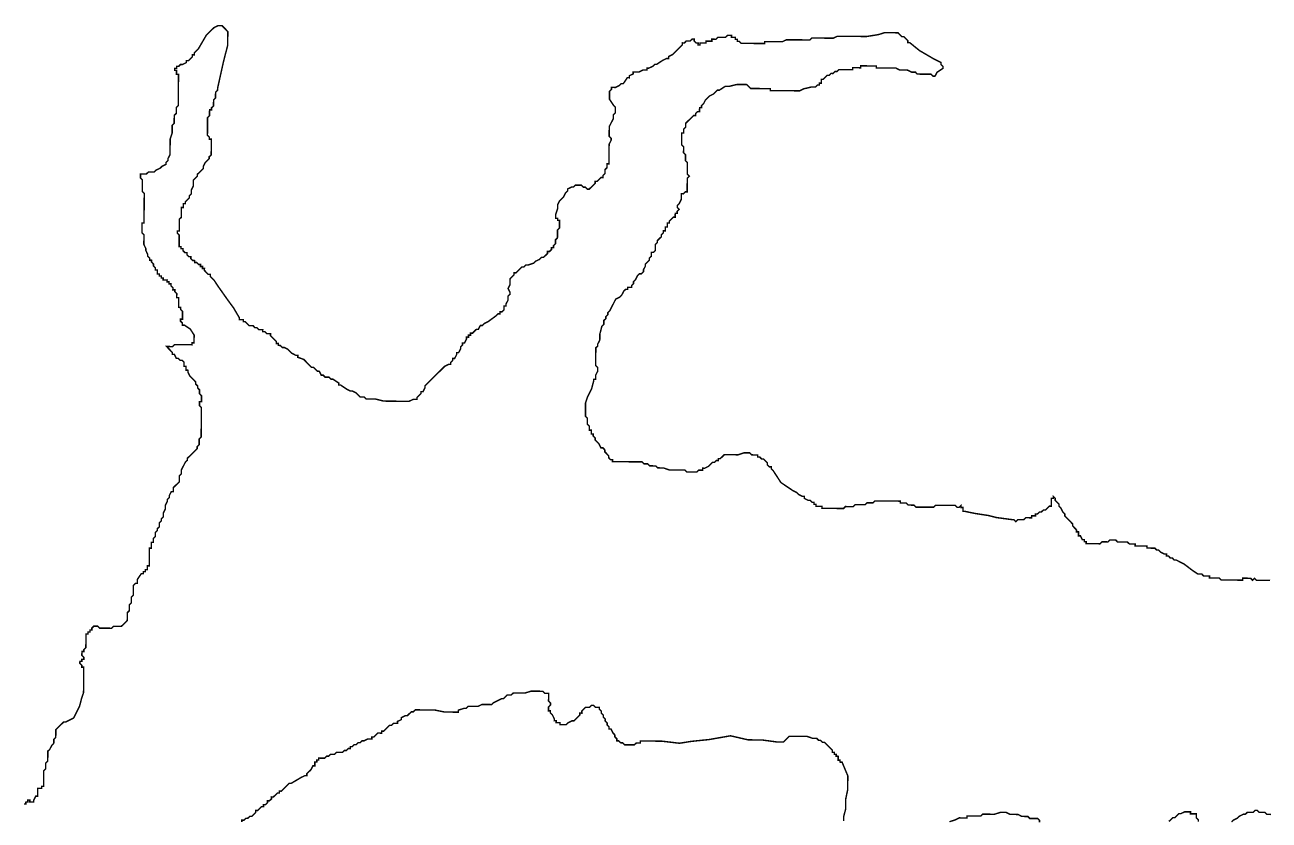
# Model space of a CAD drawing. Header units: metres. Extents: x 319816 to 366074, y 1739234 to 1838803.
# Drawn here: x 329537 to 332103, y 1814478 to 1816119 of the extents above; entities that cross this region are included whole.
import ezdxf

# ---------------------------------------------------------------- set-up
doc = ezdxf.new("R2010")
doc.units = ezdxf.units.M
doc.header["$MEASUREMENT"] = 0
doc.layers.add('HAZARDS LINE', color=1, linetype='Continuous')

msp = doc.modelspace()

# ---------------------------------------------------------------- linework, layer by layer
at = {"layer": 'HAZARDS LINE', "lineweight": 18, "const_width": 3}
for points in [[(329534.5, 1814511.6), (329538.5, 1814511.6), (329538.6, 1814515.6), (329542.6, 1814515.6), (329542.6, 1814519.6), (329546.7, 1814519.6), (329546.6, 1814515.6), (329554.7, 1814515.5), (329554.8, 1814519.6), (329558.9, 1814527.6), (329562.9, 1814527.6), (329563, 1814543.7), (329571.1, 1814543.7), (329571.2, 1814547.7), (329575.2, 1814547.7), (329575.4, 1814580), (329579.5, 1814584.1), (329579.6, 1814596.2), (329583.7, 1814600.2), (329583.8, 1814620.4), (329587.9, 1814624.4), (329592, 1814632.5), (329596.1, 1814636.5), (329596.2, 1814644.6), (329600.2, 1814648.6), (329600.3, 1814660.7), (329600.4, 1814664.8), (329604.4, 1814668.8), (329608.5, 1814672.8), (329612.6, 1814676.8), (329616.6, 1814680.8), (329620.7, 1814680.8), (329628.8, 1814684.8), (329636.9, 1814688.7), (329641, 1814696.8), (329649.2, 1814712.9), (329653.4, 1814729), (329657.5, 1814741.1), (329657.6, 1814749.2), (329657.7, 1814757.3), (329657.7, 1814765.4), (329657.9, 1814781.6), (329657.9, 1814785.6), (329657.9, 1814789.7), (329657.9, 1814793.7), (329653.9, 1814793.7), (329653.9, 1814797.8), (329649.9, 1814801.9), (329650, 1814805.9), (329654, 1814805.9), (329654, 1814809.9), (329658.1, 1814809.9), (329658.1, 1814813.9), (329654.1, 1814818), (329654.1, 1814822), (329654.2, 1814826.1), (329658.2, 1814826), (329658.2, 1814830.1), (329662.3, 1814834.1), (329662.3, 1814838.1), (329662.4, 1814842.2), (329662.4, 1814850.3), (329662.5, 1814854.3), (329662.5, 1814858.4), (329662.5, 1814862.4), (329666.6, 1814862.4), (329666.6, 1814866.4), (329670.6, 1814866.4), (329670.7, 1814870.4), (329674.7, 1814870.4), (329674.7, 1814874.4), (329678.8, 1814878.5), (329682.9, 1814878.4), (329686.9, 1814878.4), (329690.9, 1814874.3), (329695, 1814874.3), (329699, 1814874.3), (329703, 1814874.2), (329707.1, 1814874.2), (329711.1, 1814874.2), (329715.2, 1814874.1), (329719.2, 1814878.1), (329723.3, 1814878.1), (329727.3, 1814878.1), (329731.4, 1814878), (329735.4, 1814878), (329739.5, 1814882), (329743.6, 1814886), (329747.6, 1814890), (329747.7, 1814898.1), (329747.8, 1814906.2), (329751.8, 1814910.2), (329751.9, 1814914.3), (329751.9, 1814918.3), (329751.9, 1814922.4), (329756, 1814926.4), (329756, 1814930.4), (329756.1, 1814934.5), (329756.1, 1814938.5), (329760.2, 1814942.5), (329760.2, 1814946.6), (329760.2, 1814950.6), (329760.3, 1814954.6), (329760.3, 1814958.7), (329760.3, 1814962.7), (329764.4, 1814966.7), (329768.4, 1814966.7), (329768.5, 1814970.8), (329768.5, 1814974.8), (329776.7, 1814986.9), (329780.7, 1814986.8), (329780.7, 1814990.9), (329784.8, 1814990.8), (329784.8, 1814994.9), (329788.9, 1814994.9), (329788.9, 1814998.9), (329788.9, 1815002.9), (329793, 1815002.9), (329793, 1815007), (329793, 1815011), (329793.1, 1815015), (329793.1, 1815019.1), (329793.1, 1815023.1), (329793.2, 1815027.2), (329793.2, 1815031.2), (329793.2, 1815039.3), (329797.3, 1815039.3), (329797.3, 1815043.3), (329797.4, 1815047.4), (329797.4, 1815051.4), (329801.4, 1815051.4), (329801.5, 1815055.4), (329801.5, 1815059.5), (329805.6, 1815063.5), (329805.6, 1815067.5), (329805.6, 1815071.6), (329809.7, 1815075.6), (329809.7, 1815079.6), (329813.8, 1815083.6), (329813.9, 1815091.7), (329817.9, 1815095.7), (329818, 1815099.8), (329822, 1815103.8), (329822.1, 1815107.8), (329822.1, 1815111.9), (329826.2, 1815119.9), (329826.2, 1815124), (329826.3, 1815128), (329830.4, 1815136.1), (329830.4, 1815140.1), (329834.5, 1815144.1), (329834.5, 1815148.2), (329838.6, 1815156.2), (329842.7, 1815156.2), (329842.7, 1815160.2), (329842.7, 1815164.3), (329850.9, 1815172.3), (329854.9, 1815176.3), (329855, 1815180.3), (329855, 1815184.4), (329855, 1815188.4), (329859.1, 1815192.4), (329859.2, 1815200.5), (329863.3, 1815208.6), (329867.4, 1815216.6), (329871.5, 1815220.6), (329871.5, 1815224.7), (329875.6, 1815228.7), (329879.6, 1815232.7), (329883.7, 1815236.7), (329887.8, 1815240.7), (329891.9, 1815244.7), (329891.9, 1815248.8), (329896, 1815252.8), (329896, 1815256.8), (329896, 1815260.9), (329896.1, 1815264.9), (329900.1, 1815268.9), (329900.2, 1815273), (329900.2, 1815277), (329900.2, 1815281.1), (329900.3, 1815289.2), (329900.3, 1815297.2), (329900.4, 1815305.3), (329900.4, 1815309.4), (329900.5, 1815313.4), (329900.5, 1815317.5), (329900.6, 1815325.5), (329900.6, 1815329.6), (329896.6, 1815333.7), (329896.6, 1815337.7), (329896.6, 1815341.8), (329900.7, 1815341.7), (329900.7, 1815345.8), (329900.8, 1815349.8), (329900.8, 1815353.8), (329896.8, 1815357.9), (329896.8, 1815362), (329896.8, 1815366), (329892.8, 1815370.1), (329892.9, 1815374.1), (329888.8, 1815378.2), (329888.9, 1815382.2), (329880.9, 1815390.4), (329876.8, 1815394.5), (329872.9, 1815402.6), (329872.9, 1815406.6), (329868.9, 1815406.7), (329868.9, 1815410.7), (329868.9, 1815414.7), (329864.9, 1815414.8), (329864.9, 1815418.8), (329864.9, 1815422.9), (329860.9, 1815426.9), (329856.9, 1815427), (329852.9, 1815431), (329848.8, 1815431.1), (329844.8, 1815439.2), (329840.8, 1815439.2), (329840.8, 1815443.3), (329836.8, 1815447.3), (329832.8, 1815451.4), (329828.8, 1815455.5), (329832.8, 1815455.5), (329836.9, 1815455.4), (329840.9, 1815455.4), (329845, 1815459.4), (329849, 1815459.4), (329853.1, 1815459.3), (329857.1, 1815459.3), (329861.2, 1815459.3), (329865.2, 1815459.2), (329873.3, 1815459.2), (329877.3, 1815459.2), (329881.4, 1815459.1), (329881.4, 1815463.2), (329885.5, 1815463.1), (329885.5, 1815471.2), (329885.6, 1815475.3), (329885.6, 1815479.3), (329877.6, 1815491.5), (329865.5, 1815499.7), (329861.5, 1815499.7), (329861.5, 1815503.8), (329857.5, 1815507.8), (329857.5, 1815511.9), (329861.6, 1815511.8), (329861.6, 1815515.9), (329861.6, 1815519.9), (329861.7, 1815524), (329861.7, 1815528), (329857.7, 1815532.1), (329857.7, 1815536.1), (329853.7, 1815536.2), (329853.7, 1815540.2), (329853.7, 1815544.2), (329853.8, 1815548.3), (329853.8, 1815552.3), (329853.8, 1815556.4), (329849.8, 1815556.4), (329849.8, 1815560.5), (329849.9, 1815564.5), (329845.8, 1815568.6), (329845.9, 1815572.6), (329841.8, 1815572.6), (329841.9, 1815576.7), (329837.9, 1815580.8), (329837.9, 1815584.8), (329833.8, 1815584.8), (329833.9, 1815588.9), (329829.8, 1815588.9), (329829.9, 1815593), (329825.8, 1815593), (329821.8, 1815593), (329821.8, 1815597.1), (329817.8, 1815597.1), (329817.8, 1815601.1), (329813.8, 1815601.2), (329813.8, 1815605.2), (329809.7, 1815605.2), (329809.8, 1815609.3), (329809.8, 1815613.3), (329805.8, 1815613.4), (329805.8, 1815617.4), (329801.8, 1815621.5), (329801.8, 1815625.5), (329797.8, 1815629.6), (329797.8, 1815633.6), (329793.8, 1815633.7), (329793.8, 1815637.7), (329789.8, 1815641.8), (329789.8, 1815645.8), (329785.9, 1815653.9), (329785.9, 1815658), (329781.9, 1815666.1), (329782, 1815674.2), (329782, 1815682.3), (329782.1, 1815686.3), (329778.1, 1815690.4), (329778.1, 1815694.4), (329778.2, 1815702.5), (329778.2, 1815706.6), (329778.2, 1815710.6), (329782.3, 1815710.6), (329782.3, 1815714.6), (329782.3, 1815718.7), (329782.4, 1815722.7), (329782.4, 1815726.7), (329782.4, 1815730.8), (329782.4, 1815734.8), (329782.5, 1815738.9), (329782.5, 1815742.9), (329782.5, 1815747), (329782.6, 1815751), (329782.6, 1815755), (329782.6, 1815759.1), (329782.7, 1815763.1), (329782.7, 1815767.2), (329782.7, 1815771.2), (329778.7, 1815775.3), (329778.7, 1815779.3), (329778.8, 1815783.4), (329778.8, 1815787.4), (329778.8, 1815791.5), (329778.9, 1815795.5), (329778.9, 1815799.6), (329774.9, 1815803.6), (329774.9, 1815807.7), (329775, 1815811.7), (329779, 1815811.7), (329783, 1815811.7), (329787.1, 1815811.6), (329791.2, 1815815.6), (329799.2, 1815815.6), (329803.3, 1815815.5), (329807.4, 1815819.6), (329815.5, 1815823.5), (329819.5, 1815827.5), (329827.7, 1815831.5), (329827.7, 1815835.6), (329831.8, 1815839.6), (329831.8, 1815843.6), (329835.9, 1815851.7), (329835.9, 1815855.7), (329836, 1815859.8), (329836, 1815863.8), (329836, 1815867.8), (329836.1, 1815871.9), (329836.1, 1815875.9), (329836.1, 1815880), (329836.2, 1815884), (329840.3, 1815896.1), (329840.3, 1815904.2), (329840.4, 1815908.2), (329840.4, 1815912.3), (329844.5, 1815916.3), (329844.5, 1815920.3), (329844.5, 1815924.4), (329844.6, 1815928.4), (329844.6, 1815932.5), (329848.7, 1815936.5), (329848.7, 1815940.5), (329848.7, 1815944.6), (329848.8, 1815948.6), (329852.9, 1815952.6), (329852.9, 1815956.7), (329852.9, 1815960.7), (329852.9, 1815964.8), (329853, 1815968.8), (329853, 1815972.8), (329853.1, 1815985), (329853.1, 1815989), (329853.2, 1815993.1), (329853.2, 1815997.1), (329853.3, 1816005.2), (329853.3, 1816009.2), (329853.3, 1816013.3), (329853.4, 1816017.3), (329849.3, 1816017.3), (329849.3, 1816021.4), (329849.4, 1816025.4), (329845.3, 1816025.5), (329845.4, 1816029.5), (329849.4, 1816029.5), (329849.4, 1816033.5), (329853.5, 1816033.5), (329857.5, 1816037.5), (329861.6, 1816037.5), (329869.7, 1816041.5), (329869.7, 1816045.5), (329873.8, 1816045.5), (329877.9, 1816049.5), (329881.9, 1816053.5), (329882, 1816057.5), (329886, 1816057.5), (329886, 1816061.5), (329890.1, 1816065.6), (329894.2, 1816069.6), (329910.6, 1816097.7), (329918.7, 1816105.8), (329926.9, 1816113.8), (329935, 1816117.8), (329939, 1816117.7), (329943.1, 1816117.7), (329951.1, 1816109.6), (329955.1, 1816105.5), (329955, 1816093.4), (329955, 1816089.3), (329954.9, 1816077.2), (329946.5, 1816044.9), (329934, 1815988.4), (329933.9, 1815984.3), (329929.9, 1815980.3), (329929.8, 1815976.3), (329929.8, 1815972.3), (329929.8, 1815968.2), (329925.7, 1815964.2), (329925.7, 1815960.2), (329925.6, 1815956.1), (329925.6, 1815952.1), (329921.5, 1815948.1), (329921.5, 1815944), (329917.5, 1815944), (329917.4, 1815940), (329917.4, 1815936), (329917.4, 1815931.9), (329913.3, 1815927.9), (329913.3, 1815923.9), (329913.2, 1815919.8), (329913.2, 1815915.8), (329913.2, 1815911.7), (329913.1, 1815907.7), (329913.1, 1815903.6), (329913.1, 1815899.6), (329913.1, 1815895.6), (329913, 1815891.5), (329917, 1815887.4), (329917, 1815883.4), (329921, 1815883.4), (329921, 1815879.3), (329921, 1815875.3), (329920.9, 1815871.2), (329920.9, 1815867.2), (329920.9, 1815863.2), (329920.9, 1815859.1), (329920.8, 1815855.1), (329920.8, 1815851), (329916.7, 1815847), (329916.7, 1815843), (329912.6, 1815839), (329908.5, 1815834.9), (329904.4, 1815826.9), (329904.4, 1815822.8), (329900.3, 1815818.8), (329896.3, 1815814.8), (329892.2, 1815810.8), (329892.2, 1815806.8), (329888.1, 1815802.8), (329884, 1815798.7), (329884, 1815794.7), (329883.9, 1815786.6), (329879.8, 1815778.6), (329879.8, 1815774.5), (329879.7, 1815770.5), (329875.7, 1815766.5), (329875.6, 1815762.4), (329871.6, 1815758.4), (329867.5, 1815754.4), (329867.5, 1815750.4), (329863.4, 1815750.4), (329863.4, 1815746.3), (329863.4, 1815742.3), (329859.3, 1815742.3), (329859.3, 1815738.3), (329859.3, 1815734.2), (329859.2, 1815730.2), (329859.2, 1815726.2), (329859.2, 1815722.1), (329855.1, 1815718.1), (329855.1, 1815714.1), (329855, 1815710), (329855, 1815706), (329855, 1815701.9), (329854.9, 1815697.9), (329854.9, 1815693.8), (329850.9, 1815693.9), (329850.8, 1815689.8), (329854.8, 1815685.8), (329854.8, 1815681.7), (329854.8, 1815677.7), (329854.7, 1815673.6), (329854.7, 1815669.6), (329854.7, 1815665.5), (329854.6, 1815661.5), (329858.7, 1815661.5), (329858.7, 1815657.4), (329862.7, 1815657.4), (329862.7, 1815653.3), (329866.7, 1815649.3), (329870.7, 1815649.2), (329870.7, 1815645.2), (329874.7, 1815641.1), (329878.7, 1815641.1), (329878.7, 1815637.1), (329882.7, 1815633), (329886.8, 1815632.9), (329886.7, 1815628.9), (329890.8, 1815628.9), (329894.8, 1815624.8), (329898.8, 1815624.8), (329898.8, 1815620.7), (329902.8, 1815620.7), (329902.8, 1815616.6), (329906.9, 1815616.6), (329906.8, 1815612.6), (329910.8, 1815608.5), (329914.8, 1815604.4), (329918.9, 1815604.4), (329918.9, 1815600.4), (329922.9, 1815596.3), (329926.9, 1815592.2), (329934.9, 1815580), (329954.9, 1815551.6), (329966.9, 1815535.3), (329978.8, 1815515), (329978.8, 1815510.9), (329986.9, 1815510.9), (329986.9, 1815506.8), (329990.9, 1815506.8), (329994.9, 1815502.7), (329998.9, 1815498.7), (330003, 1815498.6), (330007, 1815498.6), (330011, 1815494.5), (330015.1, 1815494.5), (330019.1, 1815490.4), (330023.1, 1815490.4), (330027.2, 1815490.3), (330027.1, 1815486.3), (330031.2, 1815486.3), (330035.2, 1815482.2), (330039.2, 1815482.2), (330043.3, 1815482.1), (330043.2, 1815478.1), (330047.2, 1815474), (330051.3, 1815469.9), (330055.3, 1815465.9), (330055.2, 1815461.8), (330059.3, 1815461.8), (330059.3, 1815457.8), (330063.3, 1815457.7), (330067.3, 1815453.6), (330071.3, 1815453.6), (330079.4, 1815449.5), (330083.4, 1815445.4), (330087.4, 1815441.4), (330095.5, 1815437.3), (330099.5, 1815437.2), (330099.5, 1815433.2), (330111.6, 1815429), (330115.6, 1815425), (330127.6, 1815412.7), (330131.7, 1815412.7), (330135.7, 1815408.6), (330139.7, 1815404.6), (330143.7, 1815404.5), (330147.7, 1815396.4), (330151.8, 1815396.4), (330155.8, 1815392.3), (330159.8, 1815392.3), (330163.9, 1815392.3), (330167.9, 1815388.2), (330171.9, 1815388.1), (330184, 1815380), (330183.9, 1815375.9), (330188, 1815375.9), (330200.1, 1815367.7), (330208.1, 1815363.6), (330212.1, 1815363.6), (330220.2, 1815359.5), (330228.2, 1815351.3), (330236.3, 1815351.3), (330240.3, 1815347.2), (330244.4, 1815347.2), (330260.5, 1815347), (330276.7, 1815342.9), (330288.8, 1815342.8), (330292.8, 1815342.7), (330305, 1815342.6), (330309, 1815342.6), (330321.1, 1815342.5), (330325.2, 1815342.5), (330329.2, 1815342.5), (330337.3, 1815346.4), (330341.4, 1815346.4), (330345.4, 1815346.4), (330345.5, 1815350.4), (330349.5, 1815354.4), (330353.6, 1815358.4), (330353.6, 1815362.5), (330357.7, 1815362.5), (330361.8, 1815370.5), (330361.8, 1815374.6), (330365.9, 1815378.6), (330370, 1815382.6), (330374, 1815386.6), (330378.1, 1815390.6), (330382.2, 1815394.6), (330386.3, 1815398.6), (330390.3, 1815402.6), (330394.4, 1815406.6), (330398.5, 1815410.7), (330402.5, 1815414.7), (330410.7, 1815418.7), (330414.7, 1815418.6), (330414.7, 1815422.7), (330418.8, 1815426.7), (330418.8, 1815430.7), (330422.9, 1815430.7), (330427, 1815438.7), (330427, 1815442.8), (330431.1, 1815442.8), (330435.2, 1815450.8), (330435.2, 1815454.9), (330439.3, 1815458.9), (330439.3, 1815462.9), (330443.3, 1815462.9), (330447.5, 1815470.9), (330447.5, 1815475), (330451.5, 1815474.9), (330451.6, 1815479), (330455.6, 1815479), (330455.6, 1815483), (330459.7, 1815483), (330463.7, 1815487), (330467.8, 1815491), (330471.9, 1815491), (330476, 1815499), (330480, 1815499), (330484.1, 1815503), (330492.2, 1815507), (330508.5, 1815519), (330512.5, 1815523), (330516.6, 1815523), (330516.6, 1815527), (330520.7, 1815527), (330524.7, 1815531), (330524.8, 1815539.1), (330528.8, 1815539), (330528.9, 1815543.1), (330533, 1815551.1), (330533, 1815555.2), (330533, 1815559.2), (330537.1, 1815563.2), (330537.1, 1815567.3), (330533.2, 1815575.4), (330537.3, 1815583.4), (330537.3, 1815587.5), (330537.3, 1815591.5), (330537.4, 1815595.6), (330541.4, 1815599.6), (330545.5, 1815603.6), (330545.5, 1815607.6), (330549.6, 1815607.6), (330553.6, 1815611.6), (330557.7, 1815615.6), (330561.8, 1815619.7), (330565.8, 1815619.6), (330569.9, 1815623.6), (330574, 1815623.6), (330586.1, 1815627.5), (330590.2, 1815631.6), (330598.3, 1815635.5), (330602.4, 1815639.6), (330606.4, 1815639.5), (330610.5, 1815643.5), (330614.6, 1815647.5), (330614.6, 1815651.6), (330618.6, 1815651.6), (330622.7, 1815655.6), (330622.7, 1815659.6), (330626.8, 1815659.6), (330626.8, 1815663.6), (330630.9, 1815667.6), (330630.9, 1815671.7), (330631, 1815675.7), (330635, 1815679.7), (330635.1, 1815683.8), (330635.1, 1815687.8), (330635.1, 1815691.9), (330635.1, 1815695.9), (330639.2, 1815699.9), (330639.3, 1815704), (330639.3, 1815708), (330639.3, 1815712), (330639.3, 1815716.1), (330635.3, 1815716.1), (330635.3, 1815720.2), (330631.3, 1815720.2), (330631.3, 1815724.2), (330631.4, 1815728.3), (330635.5, 1815740.4), (330635.5, 1815744.4), (330635.6, 1815748.5), (330639.7, 1815756.5), (330643.7, 1815760.5), (330647.8, 1815764.5), (330651.9, 1815772.6), (330656, 1815776.6), (330656, 1815780.7), (330664.1, 1815784.6), (330668.2, 1815784.6), (330672.2, 1815788.6), (330676.3, 1815788.6), (330680.3, 1815788.6), (330684.4, 1815788.5), (330688.4, 1815784.4), (330692.4, 1815784.4), (330696.4, 1815780.3), (330700.5, 1815780.3), (330704.6, 1815784.3), (330708.6, 1815788.3), (330712.7, 1815792.3), (330712.7, 1815796.4), (330716.8, 1815796.4), (330720.9, 1815800.4), (330724.9, 1815804.4), (330729, 1815804.4), (330729, 1815808.4), (330733.1, 1815812.4), (330733.1, 1815816.5), (330733.1, 1815820.5), (330737.2, 1815824.5), (330737.3, 1815832.6), (330741.3, 1815832.6), (330741.3, 1815836.6), (330741.4, 1815844.7), (330741.4, 1815848.7), (330741.5, 1815856.8), (330741.6, 1815873), (330745.7, 1815881), (330745.8, 1815885.1), (330741.7, 1815889.2), (330741.8, 1815893.2), (330741.8, 1815897.2), (330741.8, 1815901.3), (330741.9, 1815905.3), (330741.9, 1815909.4), (330746, 1815917.4), (330750.1, 1815925.5), (330750.1, 1815929.5), (330750.2, 1815933.6), (330754.3, 1815937.6), (330754.3, 1815941.6), (330754.3, 1815945.7), (330754.3, 1815949.7), (330750.3, 1815953.8), (330742.3, 1815966), (330742.4, 1815970), (330742.4, 1815974.1), (330742.4, 1815978.1), (330742.5, 1815982.2), (330746.5, 1815986.2), (330746.6, 1815990.2), (330750.6, 1815990.2), (330754.7, 1815990.1), (330762.8, 1815994.1), (330766.8, 1815998.1), (330770.9, 1815998.1), (330779.1, 1816010.2), (330783.1, 1816010.1), (330783.1, 1816014.2), (330791.3, 1816018.2), (330791.3, 1816022.2), (330795.3, 1816022.2), (330799.4, 1816022.1), (330803.4, 1816022.1), (330811.5, 1816026.1), (330815.6, 1816026.1), (330819.6, 1816026), (330819.6, 1816030.1), (330823.7, 1816030), (330831.8, 1816034), (330835.9, 1816038), (330839.9, 1816038), (330852.1, 1816046), (330860.2, 1816050), (330864.3, 1816050), (330864.3, 1816054), (330872.4, 1816058), (330876.5, 1816062), (330880.6, 1816066), (330884.6, 1816070), (330888.7, 1816074), (330892.8, 1816078), (330892.8, 1816082.1), (330896.9, 1816082), (330900.9, 1816086.1), (330909, 1816086), (330913.1, 1816090), (330917.1, 1816090), (330917.1, 1816085.9), (330921.1, 1816081.9), (330925.2, 1816081.8), (330925.1, 1816077.8), (330929.2, 1816077.8), (330929.2, 1816081.8), (330933.2, 1816081.8), (330937.3, 1816081.7), (330941.3, 1816081.7), (330941.4, 1816085.7), (330945.4, 1816085.7), (330949.4, 1816085.7), (330953.5, 1816085.7), (330953.5, 1816089.7), (330957.6, 1816089.7), (330961.6, 1816089.6), (330965.7, 1816093.6), (330969.7, 1816093.6), (330973.8, 1816093.6), (330977.8, 1816093.6), (330981.8, 1816093.5), (330985.9, 1816097.5), (330990, 1816097.5), (330994, 1816097.5), (330994, 1816093.4), (330998, 1816093.4), (331002.1, 1816093.4), (331002, 1816089.3), (331006.1, 1816089.3), (331006, 1816085.2), (331010.1, 1816085.2), (331014.1, 1816081.1), (331018.1, 1816081.1), (331022.2, 1816081.1), (331030.3, 1816081), (331034.3, 1816081), (331038.3, 1816081), (331042.4, 1816080.9), (331046.4, 1816080.9), (331050.5, 1816080.9), (331058.6, 1816080.8), (331062.6, 1816080.8), (331062.6, 1816084.8), (331066.7, 1816084.8), (331070.7, 1816084.7), (331074.8, 1816084.7), (331078.8, 1816084.7), (331082.8, 1816084.7), (331099, 1816084.5), (331107.1, 1816088.5), (331119.3, 1816088.4), (331123.3, 1816088.4), (331127.3, 1816088.4), (331131.4, 1816088.3), (331135.4, 1816088.3), (331139.5, 1816088.3), (331143.5, 1816088.2), (331147.6, 1816088.2), (331151.6, 1816088.2), (331155.6, 1816088.1), (331159.7, 1816092.1), (331163.8, 1816092.1), (331171.8, 1816092.1), (331175.9, 1816092), (331184, 1816092), (331188, 1816091.9), (331192.1, 1816091.9), (331196.1, 1816091.9), (331200.1, 1816091.8), (331204.2, 1816091.8), (331212.3, 1816095.8), (331216.3, 1816095.8), (331220.4, 1816095.7), (331224.4, 1816095.7), (331232.5, 1816095.6), (331236.5, 1816095.6), (331240.6, 1816095.6), (331244.6, 1816095.5), (331248.7, 1816095.5), (331272.9, 1816095.3), (331297.2, 1816099.2), (331309.4, 1816103.1), (331321.5, 1816103), (331329.6, 1816103), (331337.7, 1816102.9), (331345.7, 1816094.8), (331349.7, 1816094.7), (331353.7, 1816090.6), (331357.8, 1816086.6), (331357.7, 1816082.5), (331361.8, 1816082.5), (331381.9, 1816066.2), (331410, 1816049.8), (331418.1, 1816045.7), (331426.1, 1816041.6), (331426.1, 1816037.5), (331430.1, 1816033.5), (331430.1, 1816029.4), (331417.9, 1816021.4), (331413.8, 1816013.4), (331409.7, 1816013.4), (331405.7, 1816017.5), (331401.7, 1816017.5), (331397.7, 1816017.5), (331389.6, 1816017.6), (331385.5, 1816017.6), (331381.5, 1816017.7), (331377.4, 1816017.7), (331373.4, 1816021.8), (331369.4, 1816021.8), (331365.3, 1816021.8), (331357.3, 1816025.9), (331353.2, 1816026), (331349.2, 1816026), (331345.2, 1816026), (331341.1, 1816026.1), (331333.1, 1816030.2), (331329, 1816030.2), (331325, 1816030.2), (331320.9, 1816030.3), (331308.8, 1816030.3), (331304.8, 1816030.4), (331300.7, 1816030.4), (331296.7, 1816030.4), (331292.6, 1816030.5), (331292.7, 1816034.5), (331288.6, 1816034.5), (331284.6, 1816034.6), (331276.5, 1816034.6), (331264.4, 1816034.7), (331260.3, 1816034.8), (331260.3, 1816030.7), (331252.2, 1816030.8), (331248.2, 1816030.8), (331244.1, 1816030.8), (331244.1, 1816026.8), (331240.1, 1816026.8), (331236, 1816026.9), (331232, 1816026.9), (331227.9, 1816026.9), (331223.9, 1816027), (331219.8, 1816027), (331215.8, 1816027), (331211.7, 1816023), (331207.7, 1816023), (331203.6, 1816019), (331199.6, 1816019.1), (331195.5, 1816015), (331191.5, 1816015.1), (331187.4, 1816011.1), (331183.3, 1816007.1), (331179.3, 1816007.1), (331179.2, 1816003), (331179.2, 1815999), (331175.2, 1815999), (331175.1, 1815995), (331171.1, 1815995), (331167, 1815991), (331163, 1815991), (331158.9, 1815991.1), (331142.7, 1815987.2), (331134.6, 1815983.2), (331130.6, 1815983.2), (331126.5, 1815983.2), (331122.5, 1815983.3), (331118.4, 1815983.3), (331110.4, 1815983.4), (331106.3, 1815983.4), (331102.3, 1815983.4), (331098.2, 1815983.5), (331094.2, 1815983.5), (331078, 1815983.6), (331074, 1815983.6), (331074, 1815987.7), (331070, 1815987.7), (331057.8, 1815987.8), (331053.8, 1815987.8), (331049.8, 1815987.9), (331045.7, 1815987.9), (331041.7, 1815987.9), (331037.6, 1815988), (331033.6, 1815988), (331029.6, 1815992.1), (331025.6, 1815996.1), (331017.5, 1815996.2), (331005.4, 1815996.3), (330989.1, 1815992.4), (330981.1, 1815992.4), (330968.9, 1815984.5), (330964.8, 1815984.5), (330960.8, 1815980.5), (330956.7, 1815976.5), (330948.6, 1815972.5), (330944.5, 1815968.5), (330940.4, 1815964.5), (330936.3, 1815956.4), (330932.2, 1815952.4), (330932.2, 1815948.3), (330928.2, 1815948.4), (330928.1, 1815944.3), (330928.1, 1815940.3), (330924.1, 1815940.3), (330920, 1815936.3), (330920, 1815932.3), (330915.9, 1815932.3), (330911.8, 1815928.3), (330907.8, 1815924.3), (330903.7, 1815920.3), (330899.6, 1815916.2), (330899.6, 1815912.2), (330899.6, 1815908.2), (330895.5, 1815904.2), (330895.5, 1815900.1), (330895.4, 1815896.1), (330891.4, 1815896.1), (330891.4, 1815892.1), (330891.3, 1815888), (330891.3, 1815884), (330891.3, 1815879.9), (330891.2, 1815875.9), (330891.2, 1815871.8), (330895.2, 1815867.8), (330895.2, 1815863.7), (330895.1, 1815855.6), (330899.1, 1815851.6), (330899.1, 1815847.5), (330899.1, 1815843.5), (330899, 1815839.4), (330903, 1815835.4), (330903, 1815831.3), (330903, 1815827.3), (330902.9, 1815823.2), (330902.9, 1815819.2), (330902.9, 1815815.1), (330902.9, 1815811.1), (330906.9, 1815807), (330902.8, 1815803), (330902.8, 1815799), (330902.7, 1815790.9), (330902.6, 1815782.8), (330902.6, 1815778.8), (330902.6, 1815774.7), (330898.5, 1815774.7), (330894.5, 1815770.7), (330890.4, 1815770.8), (330890.4, 1815766.7), (330890.4, 1815762.7), (330890.3, 1815758.6), (330886.2, 1815750.6), (330882.1, 1815746.6), (330882.1, 1815742.5), (330886.1, 1815738.4), (330882, 1815734.4), (330882, 1815730.4), (330878, 1815730.4), (330877.9, 1815726.4), (330877.9, 1815722.3), (330873.9, 1815722.4), (330869.8, 1815718.4), (330865.7, 1815714.3), (330865.7, 1815710.3), (330861.7, 1815710.3), (330861.6, 1815706.3), (330861.6, 1815702.2), (330857.5, 1815702.3), (330857.5, 1815698.2), (330857.5, 1815694.2), (330853.4, 1815694.2), (330853.4, 1815690.2), (330849.3, 1815686.2), (330849.3, 1815682.1), (330845.2, 1815678.1), (330841.2, 1815674.1), (330841.1, 1815670.1), (330837.1, 1815666), (330837, 1815662), (330837, 1815658), (330837, 1815653.9), (330832.9, 1815649.9), (330828.8, 1815649.9), (330828.8, 1815645.9), (330828.8, 1815641.8), (330824.7, 1815637.8), (330824.7, 1815633.8), (330816.5, 1815625.8), (330816.5, 1815621.7), (330812.4, 1815613.7), (330812.4, 1815609.6), (330808.3, 1815605.6), (330804.2, 1815605.6), (330800.2, 1815601.6), (330796.1, 1815593.6), (330792, 1815589.6), (330792, 1815585.5), (330787.9, 1815581.5), (330787.9, 1815577.5), (330783.8, 1815577.5), (330779.8, 1815577.5), (330779.7, 1815573.5), (330775.7, 1815573.5), (330771.6, 1815569.5), (330767.5, 1815561.5), (330763.4, 1815557.4), (330755.3, 1815553.5), (330751.2, 1815545.4), (330747.1, 1815537.4), (330743, 1815529.3), (330738.9, 1815525.3), (330738.9, 1815521.2), (330734.8, 1815517.2), (330734.8, 1815513.2), (330730.7, 1815509.2), (330730.7, 1815505.1), (330730.7, 1815501.1), (330726.6, 1815497.1), (330722.4, 1815480.9), (330722.4, 1815476.9), (330722.4, 1815472.9), (330722.3, 1815468.8), (330718.2, 1815460.8), (330718.2, 1815456.7), (330714.1, 1815452.7), (330714.1, 1815448.7), (330714.1, 1815444.6), (330714, 1815436.5), (330714, 1815432.5), (330713.9, 1815428.4), (330713.9, 1815424.4), (330713.9, 1815420.4), (330713.8, 1815416.3), (330717.9, 1815412.2), (330717.8, 1815408.2), (330717.8, 1815404.2), (330713.7, 1815396.1), (330713.7, 1815392.1), (330713.6, 1815388), (330709.6, 1815388), (330709.6, 1815384), (330705.4, 1815367.9), (330697.2, 1815351.7), (330693, 1815339.6), (330693, 1815335.6), (330692.9, 1815327.5), (330692.9, 1815323.5), (330692.9, 1815319.4), (330692.9, 1815315.4), (330692.8, 1815311.3), (330696.8, 1815307.3), (330696.8, 1815303.2), (330696.8, 1815299.2), (330696.7, 1815295.1), (330700.8, 1815291.1), (330700.7, 1815287), (330700.7, 1815283), (330704.7, 1815283), (330704.7, 1815278.9), (330704.7, 1815274.9), (330708.7, 1815274.8), (330708.7, 1815270.8), (330712.7, 1815266.7), (330712.7, 1815262.7), (330716.7, 1815258.6), (330720.7, 1815254.5), (330724.7, 1815246.4), (330728.7, 1815246.4), (330732.7, 1815242.3), (330732.7, 1815238.3), (330736.7, 1815234.2), (330740.7, 1815230.1), (330740.7, 1815226.1), (330744.7, 1815222), (330748.7, 1815222), (330748.7, 1815217.9), (330752.7, 1815217.9), (330756.8, 1815217.9), (330760.8, 1815217.8), (330764.9, 1815217.8), (330773, 1815217.7), (330777, 1815217.7), (330781, 1815217.7), (330785.1, 1815217.6), (330789.1, 1815217.6), (330793.2, 1815217.6), (330797.2, 1815217.5), (330801.2, 1815217.5), (330805.3, 1815217.5), (330809.3, 1815217.5), (330813.3, 1815213.4), (330817.4, 1815213.3), (330821.4, 1815213.3), (330825.4, 1815209.2), (330829.5, 1815209.2), (330837.6, 1815209.1), (330841.6, 1815205.1), (330849.7, 1815205), (330853.7, 1815205), (330865.8, 1815200.8), (330869.8, 1815200.8), (330873.9, 1815200.8), (330882, 1815200.7), (330886, 1815200.7), (330890.1, 1815200.7), (330894.1, 1815200.6), (330898.1, 1815200.6), (330902.2, 1815196.5), (330906.2, 1815196.5), (330910.2, 1815196.5), (330914.3, 1815196.4), (330918.3, 1815196.4), (330922.4, 1815196.4), (330926.4, 1815200.4), (330930.5, 1815200.3), (330934.5, 1815200.3), (330934.6, 1815204.4), (330938.6, 1815204.3), (330946.7, 1815208.3), (330950.8, 1815212.3), (330954.9, 1815216.3), (330958.9, 1815216.3), (330963, 1815220.3), (330967, 1815220.3), (330967.1, 1815224.3), (330971.1, 1815224.3), (330975.2, 1815228.3), (330979.2, 1815232.3), (330983.3, 1815232.3), (330987.3, 1815232.3), (330991.4, 1815232.2), (330995.4, 1815232.2), (330999.5, 1815232.2), (331003.5, 1815232.1), (331007.5, 1815232.1), (331019.7, 1815236), (331023.7, 1815236), (331027.8, 1815236), (331031.8, 1815236), (331035.8, 1815231.9), (331043.9, 1815231.8), (331048, 1815231.8), (331047.9, 1815227.7), (331052, 1815227.7), (331056, 1815223.6), (331060, 1815223.6), (331064, 1815219.5), (331068.1, 1815215.5), (331068, 1815211.4), (331072, 1815207.3), (331076.1, 1815207.3), (331076, 1815203.3), (331080.1, 1815199.2), (331088, 1815187), (331096, 1815174.8), (331120.2, 1815158.4), (331128.2, 1815154.3), (331132.2, 1815150.3), (331140.3, 1815146.2), (331144.3, 1815146.1), (331144.3, 1815142.1), (331152.3, 1815138), (331156.4, 1815138), (331160.4, 1815133.9), (331164.4, 1815133.8), (331164.4, 1815129.8), (331168.5, 1815129.8), (331168.4, 1815125.7), (331172.5, 1815125.7), (331176.5, 1815125.7), (331180.6, 1815125.6), (331180.5, 1815121.6), (331184.6, 1815121.6), (331188.6, 1815121.5), (331192.6, 1815121.5), (331196.7, 1815121.5), (331200.7, 1815121.4), (331204.8, 1815121.4), (331208.8, 1815121.4), (331216.9, 1815121.3), (331220.9, 1815121.3), (331225, 1815121.2), (331229.1, 1815125.3), (331233.1, 1815125.2), (331237.1, 1815125.2), (331241.2, 1815125.2), (331245.2, 1815125.1), (331249.3, 1815129.1), (331253.3, 1815129.1), (331257.4, 1815129.1), (331261.4, 1815129.1), (331265.5, 1815129), (331269.5, 1815129), (331273.6, 1815133), (331277.6, 1815133), (331285.7, 1815132.9), (331289.8, 1815136.9), (331293.8, 1815136.9), (331297.9, 1815136.9), (331301.9, 1815136.8), (331310, 1815136.8), (331314, 1815136.7), (331318.1, 1815136.7), (331322.1, 1815136.7), (331326.2, 1815136.6), (331330.2, 1815136.6), (331334.3, 1815136.6), (331338.3, 1815136.5), (331342.3, 1815136.5), (331342.3, 1815132.5), (331346.4, 1815132.4), (331350.4, 1815132.4), (331354.4, 1815132.4), (331358.5, 1815128.3), (331362.5, 1815128.3), (331366.5, 1815128.2), (331370.6, 1815128.2), (331374.6, 1815124.1), (331378.6, 1815124.1), (331382.7, 1815124.1), (331386.7, 1815124), (331390.8, 1815124), (331394.8, 1815124), (331398.8, 1815123.9), (331402.9, 1815123.9), (331406.9, 1815123.9), (331411, 1815123.9), (331415, 1815127.9), (331423.1, 1815127.8), (331427.2, 1815127.8), (331431.2, 1815127.7), (331435.3, 1815127.7), (331439.3, 1815127.7), (331443.3, 1815127.6), (331447.4, 1815127.6), (331451.4, 1815127.6), (331455.5, 1815127.6), (331459.5, 1815123.5), (331463.5, 1815123.5), (331467.6, 1815127.5), (331467.6, 1815123.4), (331471.6, 1815123.4), (331471.6, 1815119.3), (331471.5, 1815115.3), (331475.6, 1815115.3), (331495.8, 1815111.1), (331524, 1815106.8), (331540.2, 1815102.6), (331572.5, 1815098.3), (331576.5, 1815098.3), (331580.5, 1815094.2), (331584.6, 1815098.3), (331588.7, 1815098.2), (331592.7, 1815098.2), (331596.7, 1815098.2), (331600.8, 1815102.2), (331608.9, 1815102.1), (331612.9, 1815102.1), (331613, 1815106.1), (331617, 1815106.1), (331621.1, 1815106.1), (331621.1, 1815110.1), (331625.1, 1815110.1), (331629.2, 1815114.1), (331633.2, 1815114.1), (331637.3, 1815118.1), (331641.4, 1815118), (331645.4, 1815122), (331649.5, 1815126.1), (331653.5, 1815126), (331653.6, 1815130.1), (331653.6, 1815134.1), (331653.6, 1815138.2), (331653.7, 1815142.2), (331657.7, 1815142.2), (331657.7, 1815146.2), (331661.8, 1815142.1), (331661.7, 1815138.1), (331665.7, 1815134), (331669.7, 1815129.9), (331669.7, 1815125.9), (331673.7, 1815121.8), (331677.7, 1815113.7), (331681.7, 1815109.6), (331681.7, 1815105.6), (331685.7, 1815101.5), (331689.7, 1815097.4), (331693.7, 1815093.4), (331697.7, 1815089.3), (331697.7, 1815085.3), (331705.7, 1815077.1), (331705.7, 1815073.1), (331709.7, 1815073), (331709.7, 1815064.9), (331713.7, 1815064.9), (331717.7, 1815056.8), (331721.7, 1815056.8), (331721.7, 1815052.7), (331725.7, 1815052.7), (331725.7, 1815048.6), (331729.8, 1815048.6), (331733.8, 1815048.6), (331737.8, 1815048.6), (331741.9, 1815048.5), (331745.9, 1815048.5), (331750, 1815048.5), (331754, 1815048.4), (331758.1, 1815052.4), (331762.1, 1815052.4), (331766.2, 1815052.4), (331770.2, 1815052.3), (331774.3, 1815056.4), (331778.3, 1815056.3), (331782.4, 1815056.3), (331786.4, 1815056.3), (331790.4, 1815052.2), (331794.5, 1815052.2), (331798.5, 1815052.1), (331802.6, 1815052.1), (331806.6, 1815052.1), (331810.6, 1815052), (331814.7, 1815048), (331822.7, 1815047.9), (331826.8, 1815047.9), (331826.7, 1815043.8), (331830.8, 1815043.8), (331847, 1815043.7), (331851, 1815043.6), (331851, 1815039.6), (331855, 1815039.6), (331859.1, 1815039.5), (331863.1, 1815039.5), (331867.1, 1815039.5), (331871.2, 1815035.4), (331875.2, 1815035.4), (331879.2, 1815031.3), (331887.3, 1815027.2), (331891.3, 1815027.2), (331891.3, 1815023.1), (331895.3, 1815023.1), (331899.3, 1815019), (331903.4, 1815019), (331907.4, 1815014.9), (331911.4, 1815014.9), (331927.5, 1815006.7), (331943.6, 1814994.4), (331955.7, 1814986.2), (331959.7, 1814986.2), (331963.8, 1814986.2), (331967.8, 1814982.1), (331971.8, 1814982.1), (331975.9, 1814982), (331979.9, 1814982), (331979.9, 1814978), (331983.9, 1814977.9), (331987.9, 1814977.9), (331992, 1814977.9), (331996, 1814977.8), (332000.1, 1814977.8), (332004.1, 1814973.7), (332008.1, 1814973.7), (332012.2, 1814973.7), (332016.2, 1814973.6), (332020.3, 1814973.6), (332024.3, 1814973.6), (332028.3, 1814973.5), (332032.4, 1814973.5), (332036.4, 1814973.5), (332040.5, 1814973.4), (332044.5, 1814973.4), (332048.6, 1814973.4), (332048.6, 1814977.4), (332052.6, 1814977.4), (332056.7, 1814977.4), (332060.7, 1814977.3), (332064.8, 1814977.3), (332068.8, 1814973.2), (332072.8, 1814977.2), (332076.8, 1814973.2), (332080.9, 1814973.1), (332084.9, 1814973.1), (332089, 1814973.1), (332093, 1814973), (332097.1, 1814973), (332101.1, 1814973), (332105.1, 1814972.9)], [(331225.2, 1814476.5), (331225.2, 1814484.6), (331229.4, 1814500.7), (331229.5, 1814521), (331233.7, 1814541.1), (331233.8, 1814553.3), (331234, 1814569.4), (331222.1, 1814597.8), (331218, 1814597.9), (331218, 1814601.9), (331214, 1814601.9), (331214, 1814606), (331214.1, 1814610), (331210, 1814610.1), (331210.1, 1814614.1), (331206, 1814614.1), (331206, 1814618.2), (331202, 1814618.2), (331202, 1814622.3), (331198, 1814626.3), (331194, 1814630.4), (331190, 1814634.5), (331186, 1814638.6), (331181.9, 1814638.6), (331177.9, 1814642.7), (331173.9, 1814642.7), (331169.9, 1814646.8), (331161.8, 1814646.8), (331149.7, 1814651), (331121.4, 1814651.2), (331113.3, 1814651.2), (331109.2, 1814647.2), (331105.2, 1814643.2), (331101.1, 1814639.2), (331089, 1814639.3), (331056.7, 1814643.6), (331028.4, 1814643.8), (330992, 1814652.2), (330947.5, 1814644.4), (330911.1, 1814640.7), (330886.8, 1814636.8), (330850.5, 1814641.1), (330842.4, 1814641.2), (330838.3, 1814641.2), (330834.3, 1814641.3), (330830.3, 1814641.3), (330826.2, 1814641.3), (330822.2, 1814641.4), (330818.1, 1814641.4), (330814.1, 1814641.4), (330806, 1814641.5), (330806, 1814637.4), (330801.9, 1814637.5), (330797.9, 1814637.5), (330793.8, 1814633.5), (330789.8, 1814633.5), (330785.7, 1814633.6), (330781.7, 1814633.6), (330777.6, 1814633.6), (330773.6, 1814633.6), (330769.6, 1814637.7), (330765.5, 1814637.8), (330761.5, 1814641.8), (330757.5, 1814641.9), (330757.5, 1814645.9), (330753.5, 1814650), (330753.5, 1814654), (330749.5, 1814658.1), (330745.5, 1814666.2), (330741.5, 1814666.2), (330741.5, 1814670.3), (330737.5, 1814674.4), (330737.6, 1814678.4), (330733.5, 1814682.5), (330733.6, 1814686.5), (330729.6, 1814690.6), (330729.6, 1814694.6), (330725.6, 1814698.7), (330725.6, 1814702.8), (330721.6, 1814706.8), (330721.6, 1814710.9), (330717.6, 1814710.9), (330713.6, 1814710.9), (330709.5, 1814715), (330705.5, 1814715), (330701.4, 1814711), (330697.4, 1814711.1), (330693.3, 1814711.1), (330689.3, 1814707.1), (330685.2, 1814703.1), (330685.2, 1814699), (330681.1, 1814699.1), (330681.1, 1814695), (330677, 1814691), (330672.9, 1814687), (330668.9, 1814683), (330664.8, 1814683), (330656.7, 1814679), (330652.6, 1814675), (330648.6, 1814675), (330644.6, 1814675.1), (330640.5, 1814675.1), (330640.5, 1814679.1), (330636.5, 1814679.2), (330632.5, 1814679.2), (330632.5, 1814683.3), (330628.4, 1814683.3), (330628.5, 1814687.3), (330624.5, 1814695.4), (330620.5, 1814699.5), (330620.5, 1814703.6), (330616.5, 1814703.6), (330616.5, 1814707.6), (330616.5, 1814711.7), (330620.6, 1814715.7), (330620.6, 1814719.7), (330616.6, 1814723.8), (330616.7, 1814727.9), (330616.7, 1814731.9), (330616.7, 1814735.9), (330616.8, 1814740), (330612.7, 1814740), (330608.7, 1814740), (330604.7, 1814744.1), (330596.6, 1814744.2), (330592.5, 1814744.2), (330588.5, 1814744.2), (330584.4, 1814744.3), (330580.4, 1814744.3), (330568.2, 1814740.4), (330564.2, 1814740.4), (330556.1, 1814740.5), (330552.1, 1814740.5), (330548, 1814740.5), (330544, 1814740.5), (330539.9, 1814736.5), (330535.9, 1814736.6), (330531.8, 1814736.6), (330527.8, 1814732.6), (330523.7, 1814728.6), (330519.6, 1814728.6), (330503.4, 1814720.6), (330499.3, 1814716.6), (330495.3, 1814716.7), (330491.3, 1814716.7), (330487.2, 1814716.7), (330483.2, 1814716.8), (330479.1, 1814716.8), (330471, 1814712.8), (330467, 1814712.8), (330462.9, 1814712.9), (330454.8, 1814712.9), (330450.8, 1814713), (330446.7, 1814708.9), (330442.7, 1814709), (330430.5, 1814705), (330430.5, 1814701), (330426.4, 1814701), (330422.4, 1814701), (330418.4, 1814701.1), (330414.3, 1814701.1), (330410.3, 1814701.1), (330402.2, 1814701.2), (330382, 1814705.4), (330373.9, 1814705.5), (330369.9, 1814705.5), (330365.8, 1814705.5), (330361.8, 1814705.6), (330357.8, 1814705.6), (330353.7, 1814705.6), (330349.7, 1814705.7), (330345.6, 1814705.7), (330341.6, 1814705.7), (330337.5, 1814701.7), (330333.5, 1814701.7), (330325.3, 1814693.7), (330321.3, 1814693.7), (330313.2, 1814689.8), (330313.1, 1814685.7), (330305, 1814681.7), (330305, 1814677.7), (330300.9, 1814677.7), (330296.9, 1814677.8), (330292.8, 1814673.7), (330288.8, 1814673.8), (330284.7, 1814669.8), (330276.6, 1814661.7), (330272.5, 1814661.8), (330272.5, 1814657.7), (330264.4, 1814657.8), (330260.3, 1814653.8), (330256.3, 1814649.8), (330252.2, 1814649.8), (330252.2, 1814645.8), (330244.1, 1814645.8), (330236, 1814641.8), (330231.9, 1814641.9), (330227.9, 1814637.9), (330223.8, 1814637.9), (330219.8, 1814633.9), (330215.7, 1814633.9), (330211.6, 1814629.9), (330207.6, 1814629.9), (330207.6, 1814625.9), (330203.5, 1814625.9), (330199.4, 1814621.9), (330195.4, 1814621.9), (330191.3, 1814617.9), (330187.3, 1814618), (330183.2, 1814618), (330179.2, 1814618), (330175.1, 1814614), (330171.1, 1814614), (330167, 1814614.1), (330163, 1814610.1), (330158.9, 1814610.1), (330154.9, 1814606.1), (330150.8, 1814606.1), (330146.8, 1814606.1), (330142.7, 1814606.2), (330142.7, 1814602.1), (330138.7, 1814602.2), (330138.6, 1814598.1), (330134.6, 1814598.1), (330134.5, 1814590.1), (330130.5, 1814590.1), (330126.4, 1814582), (330122.3, 1814578), (330118.2, 1814574), (330118.2, 1814570), (330114.2, 1814570), (330106, 1814566), (330085.7, 1814554), (330081.7, 1814554.1), (330077.6, 1814550.1), (330073.5, 1814546.1), (330069.5, 1814542), (330065.4, 1814538), (330061.3, 1814538.1), (330061.3, 1814534), (330057.3, 1814534), (330053.2, 1814530), (330049.1, 1814526), (330045.1, 1814526.1), (330045.1, 1814522), (330041, 1814518), (330036.9, 1814518), (330036.9, 1814514), (330032.8, 1814510), (330028.8, 1814510), (330028.8, 1814506), (330024.7, 1814506), (330020.6, 1814502), (330016.6, 1814498), (330012.5, 1814498), (330012.5, 1814494), (330008.4, 1814489.9), (330004.3, 1814485.9), (330000.3, 1814486), (329996.2, 1814482), (329992.2, 1814482), (329988.1, 1814478), (329984.1, 1814478), (329984, 1814474)], [(331629.4, 1814473.4), (331629.4, 1814477.4), (331625.4, 1814481.5), (331621.4, 1814481.5), (331617.3, 1814481.6), (331613.3, 1814481.6), (331609.3, 1814481.6), (331605.2, 1814485.7), (331601.2, 1814485.7), (331597.2, 1814485.8), (331593.1, 1814485.8), (331585.1, 1814489.9), (331581, 1814489.9), (331568.9, 1814490), (331560.8, 1814494.1), (331556.8, 1814494.2), (331552.8, 1814494.2), (331548.7, 1814494.2), (331536.6, 1814490.3), (331516.3, 1814490.4), (331512.3, 1814490.5), (331508.2, 1814486.5), (331500.1, 1814486.5), (331496.1, 1814486.6), (331488, 1814486.6), (331484, 1814486.6), (331479.9, 1814486.7), (331479.9, 1814482.6), (331475.9, 1814482.7), (331471.8, 1814482.7), (331463.7, 1814482.8), (331455.6, 1814478.8), (331443.5, 1814474.8)], [(331956.9, 1814474.9), (331956.9, 1814479), (331952.9, 1814483), (331952.9, 1814487.1), (331953, 1814491.1), (331948.9, 1814491.1), (331944.9, 1814491.2), (331940.8, 1814491.2), (331940.9, 1814495.3), (331936.8, 1814495.3), (331932.8, 1814495.3), (331928.7, 1814495.3), (331920.6, 1814491.4), (331916.6, 1814491.4), (331912.5, 1814487.4), (331908.4, 1814483.4), (331904.4, 1814483.4), (331900.3, 1814479.4), (331896.2, 1814475.4)], [(332106.6, 1814489.9), (332102.5, 1814490), (332098.5, 1814490), (332094.5, 1814494.1), (332086.4, 1814494.1), (332082.3, 1814494.2), (332078.3, 1814498.2), (332074.3, 1814498.3), (332070.2, 1814494.3), (332066.2, 1814494.3), (332062.1, 1814494.3), (332058.1, 1814494.3), (332054, 1814490.3), (332050, 1814490.4), (332041.9, 1814486.4), (332037.8, 1814482.4), (332029.7, 1814478.4), (332025.6, 1814474.4)]]:
    msp.add_lwpolyline(points, dxfattribs=at)

doc.saveas('drawing.dxf')
